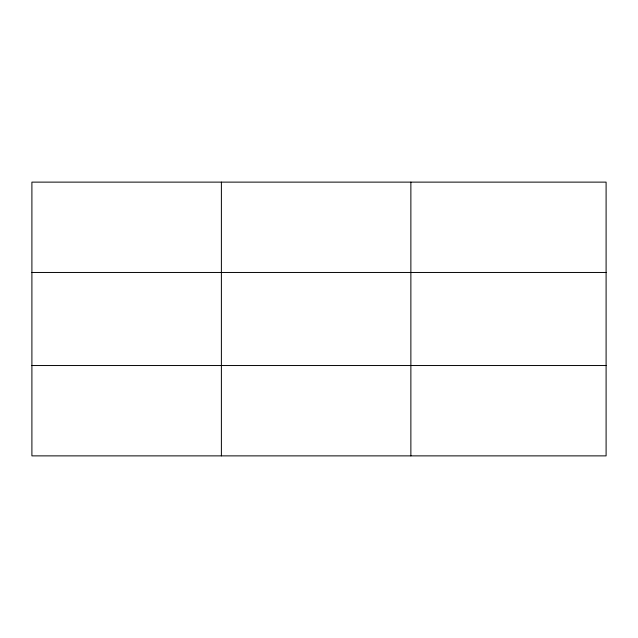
<?xml version="1.0" encoding="UTF-8"?>
<svg xmlns="http://www.w3.org/2000/svg" width="638" height="638" viewBox="0 0 638 638"><rect width="100%" height="100%" fill="white"/><g stroke="black" fill="none" stroke-linecap="round" stroke-linejoin="round"><path stroke-width="0.96" d="M221.386 182.125L221.386 455.875M410.872 182.125L410.872 455.875M606.1 272.466L606.1 182.125L31.9 182.125L31.9 455.875L606.1 455.875L606.1 272.466L31.9 272.466M31.9 365.534L606.1 365.534"/></g></svg>
